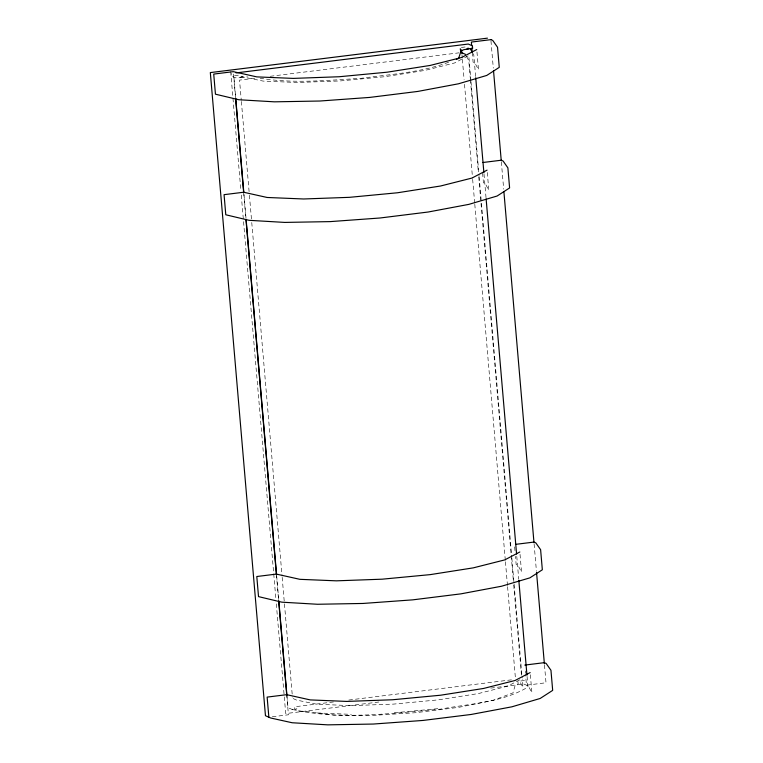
<?xml version="1.0" encoding="UTF-8"?>
<svg xmlns="http://www.w3.org/2000/svg" width="763" height="763" viewBox="0 0 763 763"><rect width="100%" height="100%" fill="white"/><g stroke="black" fill="none" stroke-linecap="round" stroke-linejoin="round"><path stroke-width="0.57" stroke-dasharray="3.81 2.86" d="M461.71 59.218L454.662 62.928L425.239 70.358L384.991 76.691L340.031 80.954L297.217 82.49L263.063 81.078L242.768 76.929L238.695 75.136L233.802 75.747L235.633 97.13M464.734 57.635L468.768 55.518L470.905 80.458M519.756 679.823L507.71 686.147L478.401 693.557L438.296 699.862L393.517 704.106L350.866 705.641L316.836 704.239L296.616 700.1L292.544 698.307M448.587 62.242C420.699 72.666 390.408 74.249 361.147 78.322C327.594 80.306 293.564 83.816 260.173 78.227M461.348 47.468L466.241 46.858L468.282 47.754M242.768 76.929L235.662 77.845L231.532 76.033L231.313 73.496M254.88 78.207L239.544 80.115L241.27 100.287M270.216 76.3L459.002 52.838M333.479 701.96L294.585 706.786L294.804 709.323L298.934 711.135L305.353 711.316L333.717 715.179L371.409 715.475L415.53 712.718L458.515 707.377L492.965 700.377L512.984 692.899L515.187 685.241L518.144 683.896L517.924 681.369M348.796 700.053L512.622 679.69M286.955 695.732L287.975 707.616L292.048 709.409L296.941 708.798M524.486 680.52L519.593 681.13L522.941 687.377L522.226 679.07M378.791 702.017L285.715 713.577L276.254 603.228M490.723 688.102L523.714 684.001L528.311 685.985L531.887 692.67L530.266 673.758M272.315 716.781L288.433 714.778L286.707 694.673M394.204 712.814L439.154 708.55M240.04 77.301L247.555 76.853M317.236 712.947L351.39 714.359M292.048 709.409C340.756 720.453 391.362 713.291 440.518 709.151C469.874 703.572 501.73 702.799 527.977 687.043L527.061 676.361M472.669 53.057L473.813 55.184L475.74 77.75M466.555 56.433L468.768 60.573L470.294 78.37M490.962 40.83L493.308 68.126M501.339 161.861L503.685 189.157M534.1 543.933L536.437 571.229M544.477 664.964L546.003 682.761L526.432 685.193L525.593 674.549M476.961 51.913L478.477 69.652L474.901 62.957L473.098 62.165L472.383 53.887M487.29 172.495L488.816 190.235L485.239 183.549L483.427 182.748L482.521 172.114M520.032 554.348L521.549 572.088L517.972 565.393L516.17 564.601L515.454 556.332M483.99 173.954L486.031 197.712M516.78 556.399L518.716 578.964M514.644 546.871L515.054 551.601M525.287 671.001L525.488 673.367M471.009 81.651L479.05 175.48M479.154 176.663L511.735 556.732M511.839 557.925L513.976 582.865M514.081 584.048L522.121 677.878M470.399 79.552L478.334 172.104M478.735 176.854L513.327 580.281M513.728 585.03L521.463 675.207M461.958 54.593L462.264 58.16M462.368 59.342L464.095 79.533M464.505 84.292L472.545 178.122M472.65 179.305L474.691 203.063M474.786 204.246L505.335 560.567M505.44 561.749L507.471 585.507M507.576 586.69L515.416 678.145M241.375 101.469L249.31 194.021M249.415 195.204L251.647 221.318M251.752 222.5L282.062 576.094M282.167 577.286L292.439 697.124M243.988 194.517L246.02 218.275M276.673 575.779L278.705 599.527M233.497 74.021L235.529 97.664M243.635 192.238L245.867 218.266M276.368 574.091L278.6 600.1M230.684 71.646L240.85 190.302M241.261 195.051L275.844 598.488"/><path stroke-width="1.14" d="M460.509 51.245L463.751 49.7L468.263 48.937M476.751 49.547L461.663 57.473L430.208 65.427L387.165 72.189L339.096 76.748L293.316 78.398L256.797 76.882L233.297 71.655L213.726 74.087L215.443 94.183L238.762 99.734L274.403 101.832L319.869 101.021L369.673 97.416L417.809 91.426L458.477 83.796L486.765 75.432L499.269 67.354L497.543 47.258L492.745 40.429L490.943 39.638M487.09 170.139L472.001 178.056L440.547 186.01L397.504 192.772L349.435 197.331L303.655 198.981L267.136 197.474L243.635 192.238L224.064 194.67L225.781 214.775L249.1 220.316L284.742 222.414L330.198 221.613L380.003 217.999L428.148 212.019L468.816 204.379L497.104 196.024L509.608 187.936L507.881 167.841L503.084 161.012L501.281 160.22L482.865 162.509M519.832 551.983L504.744 559.908L473.279 567.863L430.246 574.625L382.177 579.184L336.397 580.834L299.878 579.327L276.368 574.091L256.797 576.523L258.523 596.618L281.833 602.169L317.475 604.267L362.94 603.457L412.745 599.852L460.881 593.862L501.549 586.232L529.837 577.877L542.34 569.789L540.614 549.694L535.817 542.865L534.014 542.073L515.597 544.362M530.161 672.575L515.082 680.491L483.618 688.445L440.585 695.217L392.516 699.766L346.736 701.416L310.217 699.909L286.707 694.673L267.136 697.105L268.862 717.21M456.369 59.333L458.601 58.503L460.747 51.846L460.289 48.718M487.462 38.15L210.321 72.59L265.457 715.713L270.665 718.002L292.172 722.752L327.813 724.85L373.279 724.049L423.084 720.434L471.219 714.454L511.887 706.815L540.175 698.46L552.679 690.372L550.953 670.276L546.155 663.448L544.353 662.656L524.782 665.088M490.867 39.647L471.372 42.07L471.677 45.618M236.034 72.914L468.291 44.044L472.421 45.866L472.64 48.393L466.641 49.109M461.357 52.542L465.43 54.335M470.313 48.651L472.202 52.18M493.508 70.501L501.243 160.678M503.885 191.523L533.995 542.751M536.542 572.412L544.372 663.781M475.74 77.75L483.895 172.772M486.126 198.895L516.58 554.024M518.811 580.157L526.956 675.169M471.877 47.983L472.287 52.704M461.548 49.843L461.853 53.41M235.738 98.313L243.778 192.142M246.125 219.458L276.568 574.587M278.81 600.719L286.955 695.732M235.624 98.847L243.635 192.238M245.963 219.458L276.368 574.091M278.705 601.282L286.707 694.673"/></g></svg>
